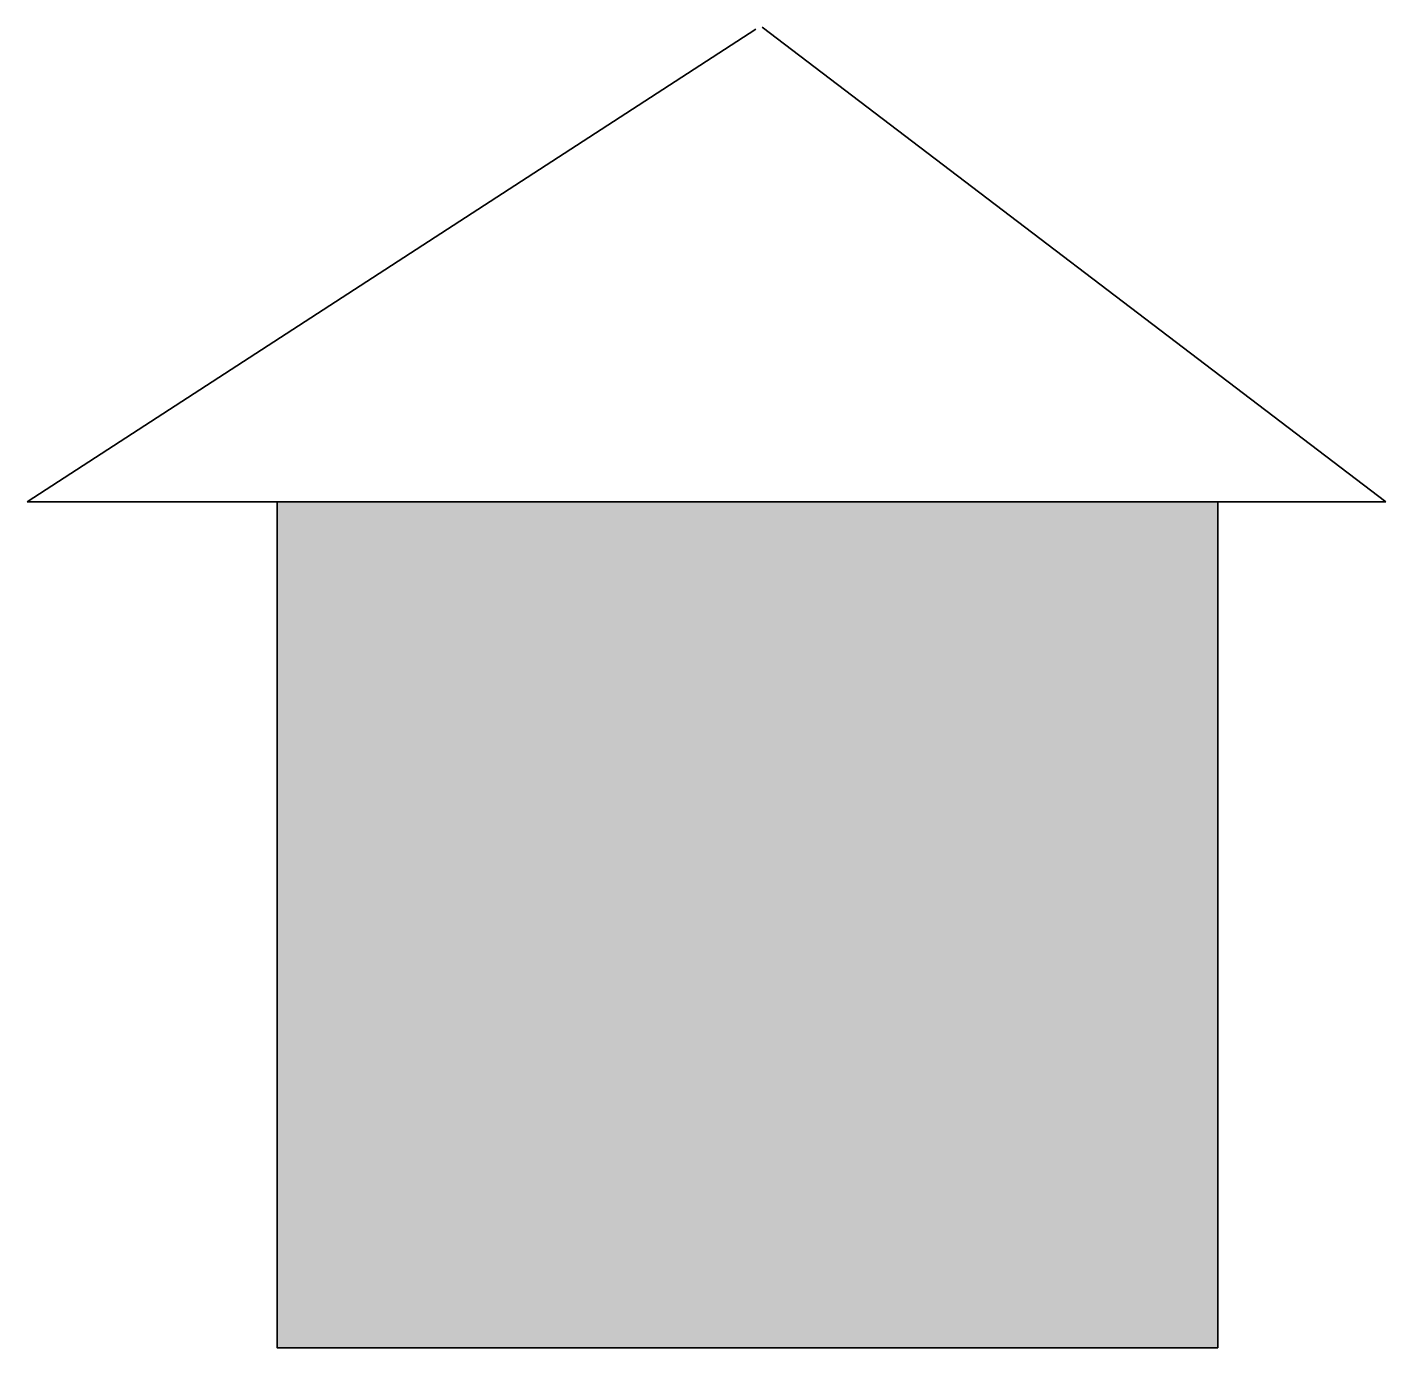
# Model space of a CAD drawing. Extents: x 74 to 430, y -391 to -45.
import ezdxf

# ---------------------------------------------------------------- set-up
doc = ezdxf.new("R2010")
doc.units = 0
doc.header["$MEASUREMENT"] = 0
doc.layers.add('Layer 1', color=7, linetype='Continuous', lineweight=0)

msp = doc.modelspace()

# ---------------------------------------------------------------- hatches: boundary and pattern name
at = {"layer": 'Layer 1', "true_color": 0x000000, "transparency": 33554687}
h = msp.add_hatch(color=18, dxfattribs=at)
h.dxf.hatch_style = 2
h.paths.add_polyline_path([(386.03, -391.04), (139.88, -391.04), (139.88, -169.62), (386.03, -169.62)])

# ---------------------------------------------------------------- linework, layer by layer
at = {"layer": 'Layer 1', "color": 18, "lineweight": 35, "true_color": 0x000000}
for p, q in [((74.49, -169.62), (265.15, -45.99)), ((429.99, -169.62), (266.8, -45.44)), ((74.49, -169.62), (429.99, -169.62))]:
    msp.add_line(p, q, dxfattribs=at)
msp.add_lwpolyline([(386.03, -391.04), (139.88, -391.04), (139.88, -169.62), (386.03, -169.62)], close=True, dxfattribs=at)

doc.saveas('drawing.dxf')
